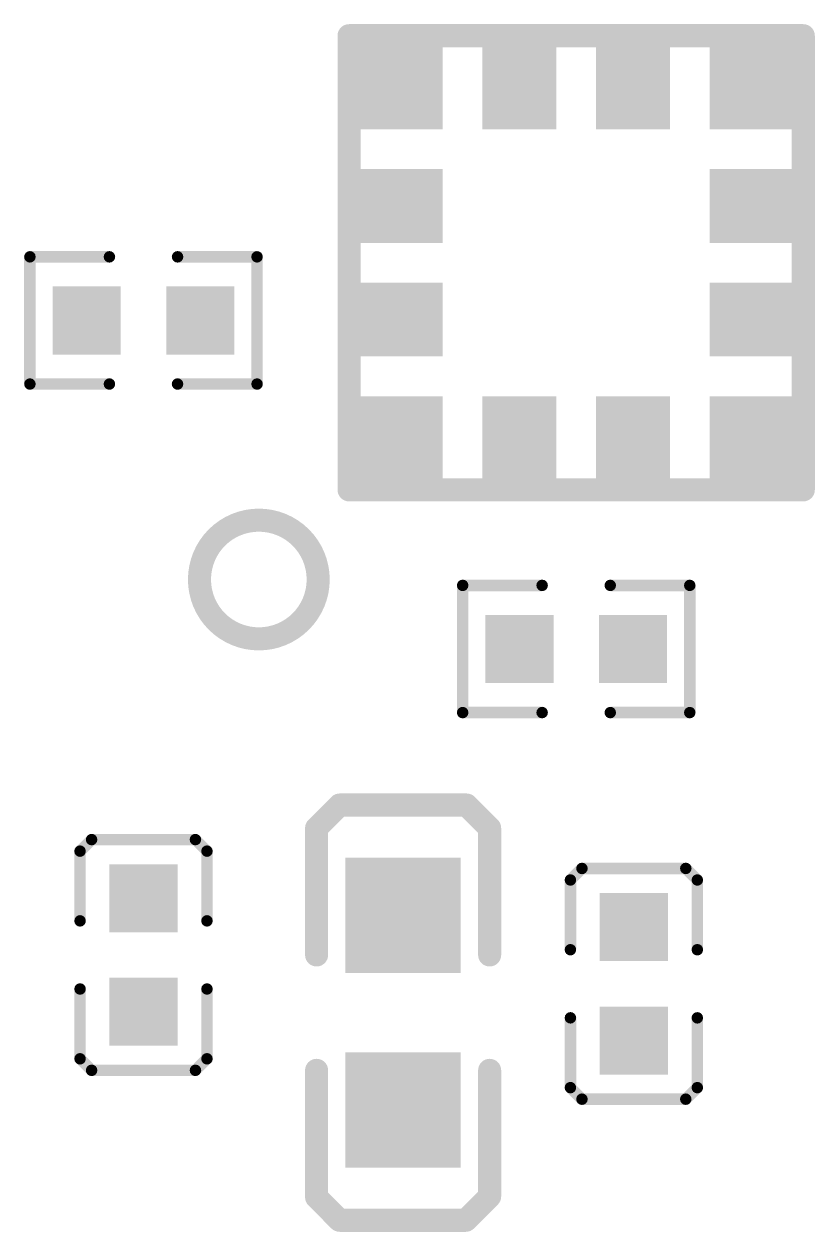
# Model space of a CAD drawing. Header units: millimetres. Extents: x 19.53 to 21.81, y 15.71 to 18.76.
# Drawn here: x 20.5393 to 20.6764, y 16.455 to 16.6644 of the extents above; entities that cross this region are included whole.
import ezdxf

# ---------------------------------------------------------------- set-up
doc = ezdxf.new("R2010")
doc.units = ezdxf.units.MM
doc.layers.get('0').update_dxf_attribs({"linetype": 'CONTINUOUS', "lineweight": 0})
doc.layers.add('04_BOT_PHO', color=90, linetype='CONTINUOUS', lineweight=0)

# ---------------------------------------------------------------- blocks, each defined once
blk = doc.blocks.new('SQUARE_4')
blk.add_solid([(0.01, 0.01), (0.01, -0.01), (-0.01, 0.01), (-0.01, -0.01)])
blk = doc.blocks.new('SQUARE_25')
blk.add_solid([(0.0059, 0.0059), (0.0059, -0.00591), (-0.00591, 0.0059), (-0.00591, -0.00591)])
blk = doc.blocks.new('SQUARE_42')
blk.add_solid([(0.00812, 0.00812), (0.00812, -0.00812), (-0.00812, 0.00812), (-0.00812, -0.00812)])
blk = doc.blocks.new('RECTANGLE_43')
blk.add_solid([(0.00812, 0.0064), (0.00812, -0.0064), (-0.00812, 0.0064), (-0.00812, -0.0064)])
blk = doc.blocks.new('RECTANGLE_44')
blk.add_solid([(0.0064, 0.00812), (0.0064, -0.00812), (-0.0064, 0.00812), (-0.0064, -0.00812)])
blk = doc.blocks.new('ROUND_15')
h = blk.add_hatch(color=256)
edge = h.paths.add_edge_path(flags=0)
edge.add_arc((0, 0), 0.002, 0, 360)
blk = doc.blocks.new('ROUND_380')
h = blk.add_hatch(color=256)
edge = h.paths.add_edge_path(flags=0)
edge.add_arc((0, 0), 0.001, 0, 360)

msp = doc.modelspace()

# ---------------------------------------------------------------- linework, layer by layer
at = {"layer": '04_BOT_PHO', "lineweight": 211}
for points, const_width in [([(20.67441, 16.6624), (20.59567, 16.6624)], 0.004), ([(20.59567, 16.6624), (20.59567, 16.58366)], 0.004), ([(20.67441, 16.58366), (20.67441, 16.6624)], 0.004), ([(20.54035, 16.60201), (20.54035, 16.62406)], 0.002), ([(20.54035, 16.62406), (20.55413, 16.62406)], 0.002), ([(20.57972, 16.62406), (20.56594, 16.62406)], 0.002), ([(20.57972, 16.60201), (20.57972, 16.62406)], 0.002), ([(20.55413, 16.60201), (20.54035, 16.60201)], 0.002), ([(20.56594, 16.60201), (20.57972, 16.60201)], 0.002), ([(20.59567, 16.58366), (20.67441, 16.58366)], 0.004), ([(20.62914, 16.5671), (20.61536, 16.5671)], 0.002), ([(20.61536, 16.5671), (20.61536, 16.54505)], 0.002), ([(20.64095, 16.5671), (20.65473, 16.5671)], 0.002), ([(20.65473, 16.5671), (20.65473, 16.54505)], 0.002), ([(20.61536, 16.54505), (20.62914, 16.54505)], 0.002), ([(20.65473, 16.54505), (20.64095, 16.54505)], 0.002), ([(20.59004, 16.52503), (20.59404, 16.52903)], 0.004), ([(20.59404, 16.52903), (20.61604, 16.52903)], 0.004), ([(20.61604, 16.52903), (20.62004, 16.52503)], 0.004), ([(20.59004, 16.50303), (20.59004, 16.52503)], 0.004), ([(20.62004, 16.52503), (20.62004, 16.50303)], 0.004), ([(20.54904, 16.52103), (20.55104, 16.52303)], 0.002), ([(20.55104, 16.52303), (20.56904, 16.52303)], 0.002), ([(20.56904, 16.52303), (20.57104, 16.52103)], 0.002), ([(20.54904, 16.50894), (20.54904, 16.52103)], 0.002), ([(20.57104, 16.52103), (20.57104, 16.50894)], 0.002), ([(20.63404, 16.51603), (20.63604, 16.51803)], 0.002), ([(20.63604, 16.51803), (20.65404, 16.51803)], 0.002), ([(20.65404, 16.51803), (20.65604, 16.51603)], 0.002), ([(20.63404, 16.50394), (20.63404, 16.51603)], 0.002), ([(20.65604, 16.51603), (20.65604, 16.50394)], 0.002), ([(20.54904, 16.49713), (20.54904, 16.48503)], 0.002), ([(20.57104, 16.48503), (20.57104, 16.49713)], 0.002), ([(20.63404, 16.49213), (20.63404, 16.48003)], 0.002), ([(20.65604, 16.48003), (20.65604, 16.49213)], 0.002), ([(20.54904, 16.48503), (20.55104, 16.48303)], 0.002), ([(20.56904, 16.48303), (20.57104, 16.48503)], 0.002), ([(20.55104, 16.48303), (20.56904, 16.48303)], 0.002), ([(20.59004, 16.48303), (20.59004, 16.46103)], 0.004), ([(20.62004, 16.46116), (20.62004, 16.48303)], 0.004), ([(20.63404, 16.48003), (20.63604, 16.47803)], 0.002), ([(20.65404, 16.47803), (20.65604, 16.48003)], 0.002), ([(20.63604, 16.47803), (20.65404, 16.47803)], 0.002), ([(20.59004, 16.46103), (20.59403, 16.45703)], 0.004), ([(20.61591, 16.45703), (20.62004, 16.46116)], 0.004), ([(20.59403, 16.45703), (20.61591, 16.45703)], 0.004)]:
    msp.add_lwpolyline(points, dxfattribs=dict(at, const_width=const_width))
at = {"layer": '04_BOT_PHO', "lineweight": 211, "const_width": 0.004}
msp.add_lwpolyline([(20.56974, 16.56812), (20.56974, 16.56812, 1), (20.59032, 16.56812, 1), (20.56974, 16.56812)], format="xyb", dxfattribs=at)

# ---------------------------------------------------------------- block references
at = {"layer": '04_BOT_PHO'}
for name, p in [('ROUND_15', (20.59567, 16.6624)), ('ROUND_15', (20.67441, 16.6624)), ('SQUARE_42', (20.60379, 16.65428)), ('RECTANGLE_44', (20.6252, 16.65428)), ('RECTANGLE_44', (20.64488, 16.65428)), ('SQUARE_42', (20.66629, 16.65428)), ('RECTANGLE_43', (20.60379, 16.63287)), ('RECTANGLE_43', (20.66629, 16.63287)), ('ROUND_380', (20.54035, 16.62406)), ('ROUND_380', (20.55413, 16.62406)), ('ROUND_380', (20.56594, 16.62406)), ('ROUND_380', (20.57972, 16.62406)), ('SQUARE_25', (20.5502, 16.61303)), ('SQUARE_25', (20.56988, 16.61303)), ('RECTANGLE_43', (20.60379, 16.61319)), ('RECTANGLE_43', (20.66629, 16.61319)), ('ROUND_380', (20.54035, 16.60201)), ('ROUND_380', (20.55413, 16.60201)), ('ROUND_380', (20.56594, 16.60201)), ('ROUND_380', (20.57972, 16.60201)), ('SQUARE_42', (20.60379, 16.59178)), ('RECTANGLE_44', (20.6252, 16.59178)), ('RECTANGLE_44', (20.64488, 16.59178)), ('SQUARE_42', (20.66629, 16.59178)), ('ROUND_15', (20.59567, 16.58366)), ('ROUND_15', (20.67441, 16.58366)), ('ROUND_15', (20.67441, 16.58366)), ('ROUND_380', (20.61536, 16.5671)), ('ROUND_380', (20.62914, 16.5671)), ('ROUND_380', (20.64095, 16.5671)), ('ROUND_380', (20.65473, 16.5671)), ('SQUARE_25', (20.62521, 16.55608)), ('SQUARE_25', (20.64489, 16.55608)), ('ROUND_380', (20.61536, 16.54505)), ('ROUND_380', (20.62914, 16.54505)), ('ROUND_380', (20.64095, 16.54505)), ('ROUND_380', (20.65473, 16.54505)), ('ROUND_15', (20.59404, 16.52903)), ('ROUND_15', (20.61604, 16.52903)), ('ROUND_15', (20.59004, 16.52503)), ('ROUND_15', (20.62004, 16.52503)), ('ROUND_380', (20.55104, 16.52303)), ('ROUND_380', (20.56904, 16.52303)), ('ROUND_380', (20.54904, 16.52103)), ('ROUND_380', (20.57104, 16.52103)), ('SQUARE_4', (20.60504, 16.50992)), ('SQUARE_25', (20.56004, 16.51287)), ('ROUND_380', (20.63604, 16.51803)), ('ROUND_380', (20.65404, 16.51803)), ('ROUND_380', (20.63404, 16.51603)), ('ROUND_380', (20.65604, 16.51603)), ('SQUARE_25', (20.64504, 16.50787)), ('ROUND_380', (20.54904, 16.50894)), ('ROUND_380', (20.57104, 16.50894)), ('ROUND_15', (20.59004, 16.50303)), ('ROUND_15', (20.62004, 16.50303)), ('ROUND_380', (20.63404, 16.50394)), ('ROUND_380', (20.65604, 16.50394)), ('SQUARE_25', (20.56004, 16.49319)), ('ROUND_380', (20.54904, 16.49713)), ('ROUND_380', (20.57104, 16.49713)), ('ROUND_380', (20.63404, 16.49213)), ('SQUARE_25', (20.64504, 16.48819)), ('ROUND_380', (20.65604, 16.49213)), ('ROUND_380', (20.54904, 16.48503)), ('ROUND_380', (20.57104, 16.48503)), ('SQUARE_4', (20.60504, 16.47614)), ('ROUND_380', (20.55104, 16.48303)), ('ROUND_380', (20.56904, 16.48303)), ('ROUND_15', (20.59004, 16.48303)), ('ROUND_15', (20.62004, 16.48303)), ('ROUND_380', (20.63404, 16.48003)), ('ROUND_380', (20.65604, 16.48003)), ('ROUND_380', (20.63604, 16.47803)), ('ROUND_380', (20.65404, 16.47803)), ('ROUND_15', (20.59004, 16.46103)), ('ROUND_15', (20.62004, 16.46116)), ('ROUND_15', (20.59403, 16.45703)), ('ROUND_15', (20.61591, 16.45703))]:
    msp.add_blockref(name, p, dxfattribs=at)

doc.saveas('drawing.dxf')
